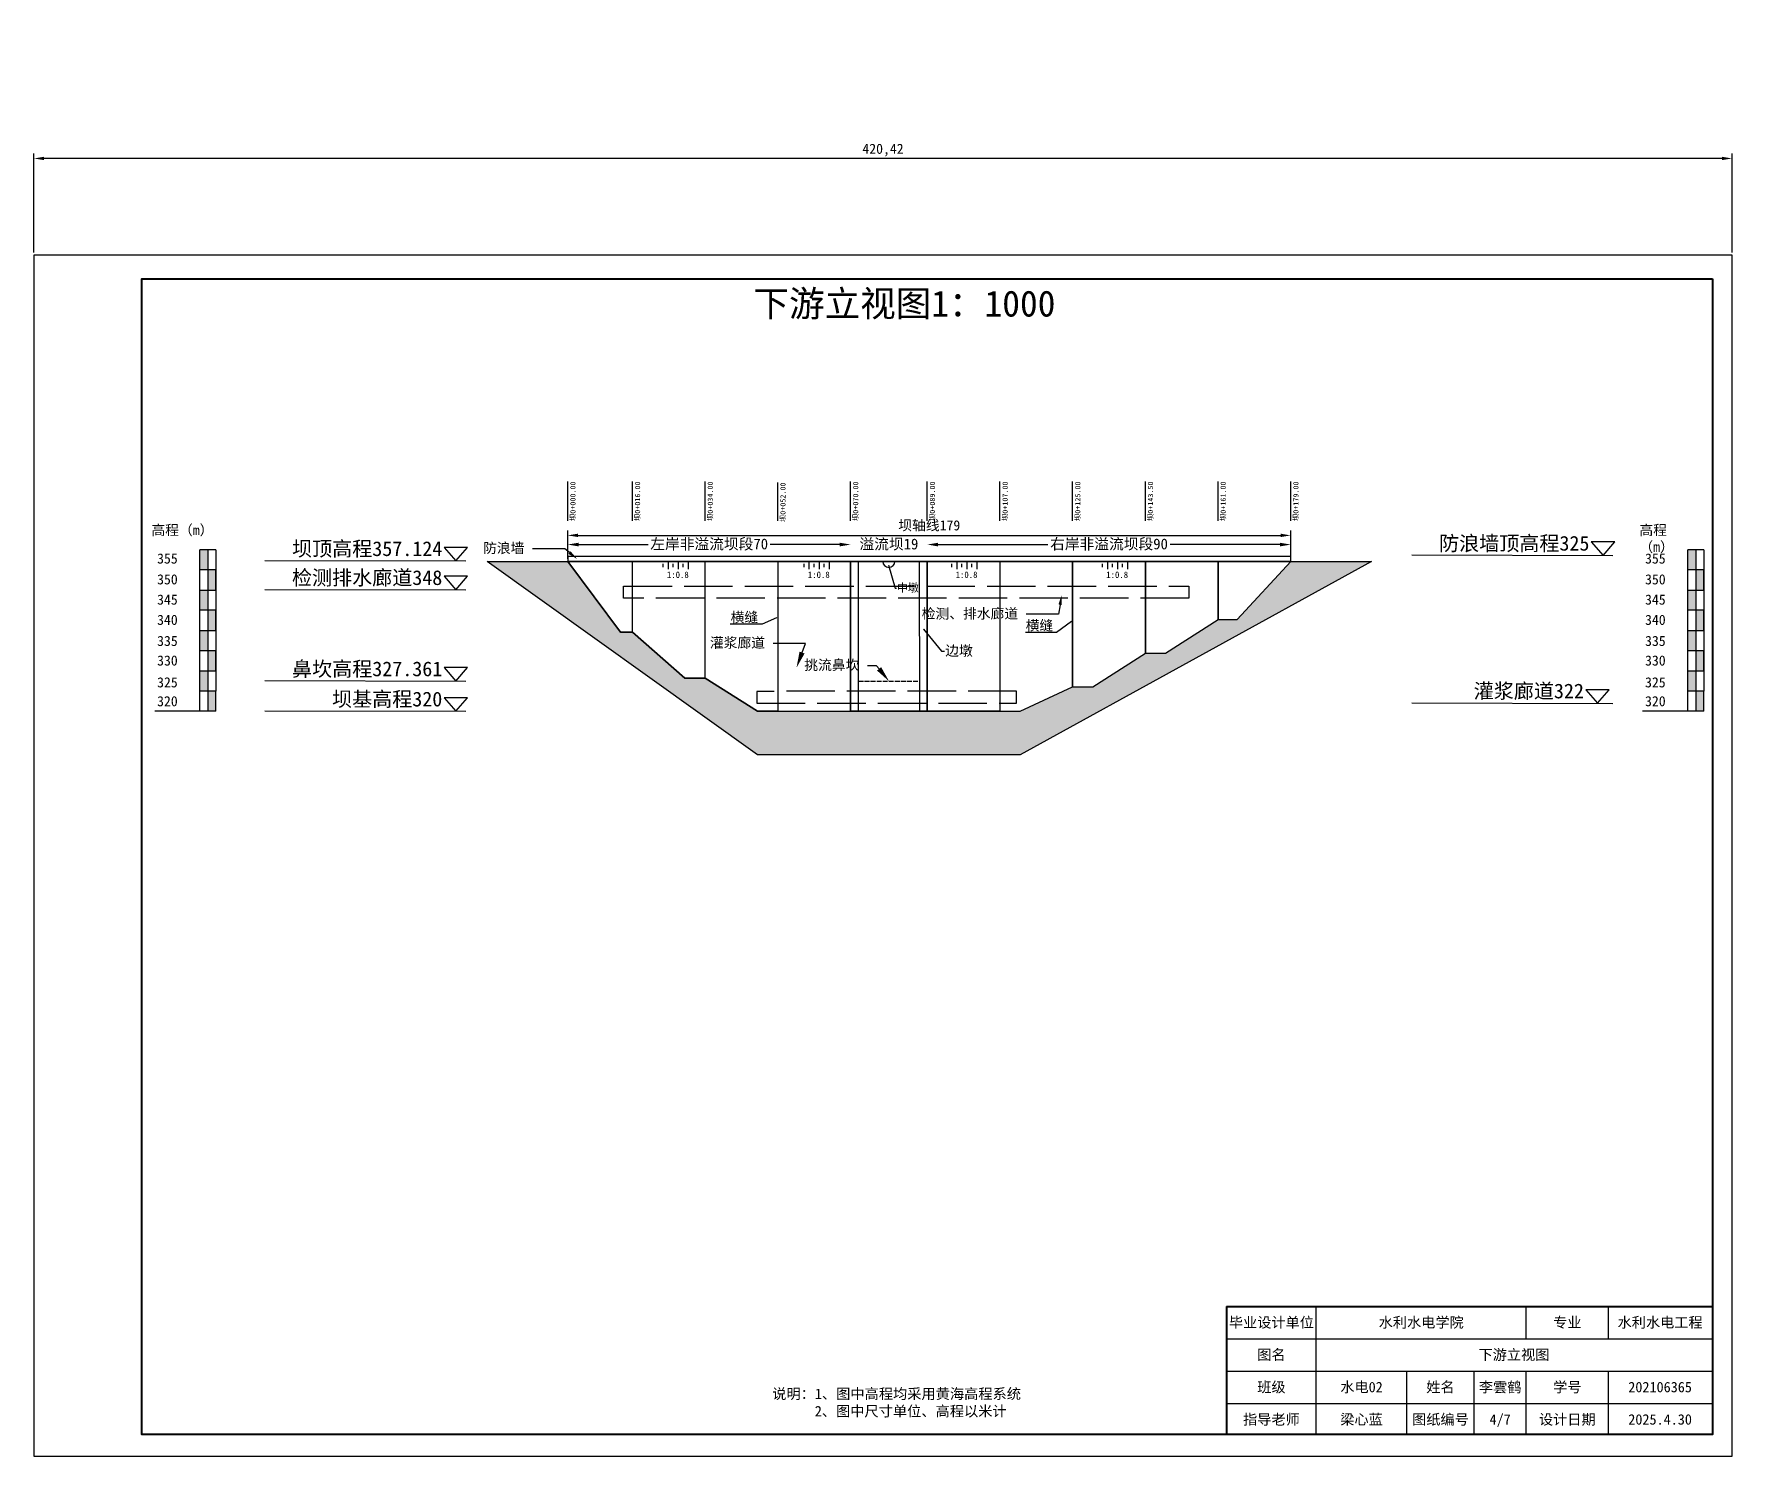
# Model space of a CAD drawing. Header units: millimetres. Extents: x 3513 to 4617, y 1446 to 11297.
# Drawn here: x 3524.7 to 3945.2, y 1446 to 1798.1 of the extents above; entities that cross this region are included whole.
import ezdxf
from ezdxf import colors
from ezdxf.entities.mleader import LeaderData, LeaderLine
from ezdxf.math import Vec2, Vec3

# ---------------------------------------------------------------- set-up
doc = ezdxf.new("R2010")
doc.units = ezdxf.units.MM
doc.linetypes.add('ACAD_ISO02W100', pattern=[15, 12, -3])
doc.styles.get("Standard").update_dxf_attribs({"font": 'simfang.ttf'})
doc.dimstyles.new('ISO-25', dxfattribs={"dimtxt": 2.5, "dimasz": 2.5, "dimexe": 1.25, "dimexo": 0.625, "dimtad": 1, "dimtxsty": 'Standard', "dimcen": 2.5, "dimadec": 0, "dimazin": 0, "dimtfac": 1, "dimtmove": 0, "dimatfit": 3, "dimfxl": 1, "dimarcsym": 0})
doc.dimstyles.get("Standard").update_dxf_attribs({"dimtxt": 0.18, "dimasz": 0.18, "dimexe": 0.18, "dimexo": 0.0625, "dimgap": 0.09, "dimtad": 0, "dimtih": 1, "dimtoh": 1, "dimdec": 4, "dimzin": 0, "dimdsep": 46, "dimtxsty": 'Standard', "dimcen": 0.09, "dimadec": 0, "dimazin": 0, "dimtfac": 1, "dimtdec": 4, "dimtofl": 0, "dimtmove": 0, "dimatfit": 3, "dimfxl": 1, "dimtolj": 1, "dimtzin": 0, "dimarcsym": 0})

# ---------------------------------------------------------------- blocks, each defined once
blk = doc.blocks.new('*D22')
at = {"color": 0, "lineweight": -2, "transparency": 16777216}
for p, q in [((3524.75, 1743.96), (3524.75, 1768.5)), ((3942.67, 1767.25), (3527.25, 1767.25)), ((3945.17, 1743.96), (3945.17, 1768.5))]:
    blk.add_line(p, q, dxfattribs=at)
at = {"color": 0, "transparency": 16777216}
for points in [[(3527.25, 1767.67), (3527.25, 1766.84), (3524.75, 1767.25)], [(3942.67, 1767.67), (3942.67, 1766.84), (3945.17, 1767.25)]]:
    blk.add_solid(points, dxfattribs=at)
at = {"layer": 'Defpoints', "color": 0, "transparency": 16777216}
for p in [(3524.75, 1767.25), (3524.75, 1743.34, 13162895.64), (3945.17, 1743.34, 13162895.64)]:
    blk.add_point(p, dxfattribs=at)
at = {"color": 0, "transparency": 16777216, "insert": (3734.96, 1769.32), "char_height": 2.5, "attachment_point": 5}
blk.add_mtext('420,42', dxfattribs=at)
blk = doc.blocks.new('*D31')
at = {"color": 0, "lineweight": -2, "transparency": 16777216}
for p, q in [((3656.92, 1668.14), (3656.92, 1675.19)), ((3659.42, 1673.94), (3833.42, 1673.94)), ((3835.92, 1668.14), (3835.92, 1675.19))]:
    blk.add_line(p, q, dxfattribs=at)
at = {"color": 0, "transparency": 16777216}
for points in [[(3659.42, 1674.36), (3659.42, 1673.53), (3656.92, 1673.94)], [(3833.42, 1674.36), (3833.42, 1673.53), (3835.92, 1673.94)]]:
    blk.add_solid(points, dxfattribs=at)
at = {"layer": 'Defpoints', "color": 0, "transparency": 16777216}
for p in [(3835.92, 1673.94), (3656.92, 1667.51), (3835.92, 1667.51)]:
    blk.add_point(p, dxfattribs=at)
at = {"color": 0, "transparency": 16777216, "insert": (3746.42, 1676.29), "char_height": 2.5, "attachment_point": 5}
blk.add_mtext('坝轴线179', dxfattribs=at)
blk = doc.blocks.new('*D28')
at = {"color": 0, "lineweight": -2, "transparency": 16777216}
for p, q in [((3656.92, 5007.16), (3656.92, 11297.33)), ((3726.92, 5007.16), (3726.92, 11297.33)), ((3659.59, 1671.67), (3676.78, 1671.67)), ((3724.25, 1671.67), (3707.06, 1671.67))]:
    blk.add_line(p, q, dxfattribs=at)
at = {"color": 0, "transparency": 16777216}
for points in [[(3659.59, 1672.12), (3659.59, 1671.22), (3656.92, 1671.67)], [(3724.25, 1672.12), (3724.25, 1671.22), (3726.92, 1671.67)]]:
    blk.add_solid(points, dxfattribs=at)
at = {"layer": 'Defpoints', "color": 0, "transparency": 16777216}
for p in [(3656.92, 1671.67), (3656.92, 1664.92), (3726.92, 1664.92)]:
    blk.add_point(p, dxfattribs=at)
at = {"color": 0, "transparency": 16777216, "insert": (3691.92, 1671.67), "char_height": 2.6738, "attachment_point": 5}
blk.add_mtext('\\A1;{\\fSimSun|b0|i0|c134|p2;左岸非溢流坝段}70', dxfattribs=at)
blk = doc.blocks.new('*D29')
at = {"color": 0, "lineweight": -2, "transparency": 16777216}
for p, q in [((3745.92, 5007.16), (3745.92, 11297.33)), ((3835.92, 5007.41), (3835.92, 11297.33)), ((3748.59, 1671.67), (3775.78, 1671.67)), ((3833.25, 1671.67), (3806.06, 1671.67))]:
    blk.add_line(p, q, dxfattribs=at)
at = {"color": 0, "transparency": 16777216}
for points in [[(3748.59, 1672.11), (3748.59, 1671.22), (3745.92, 1671.67)], [(3833.25, 1672.11), (3833.25, 1671.22), (3835.92, 1671.67)]]:
    blk.add_solid(points, dxfattribs=at)
at = {"layer": 'Defpoints', "color": 0, "transparency": 16777216}
for p in [(3745.92, 1671.67), (3745.92, 1664.92), (3835.92, 1665.17)]:
    blk.add_point(p, dxfattribs=at)
at = {"color": 0, "transparency": 16777216, "insert": (3790.92, 1671.67), "char_height": 2.6738, "attachment_point": 5}
blk.add_mtext('\\A1;{\\fSimSun|b0|i0|c134|p2;右岸非溢流坝段}90', dxfattribs=at)
blk = doc.blocks.new('*D30')
at = {"color": 0, "lineweight": -2, "transparency": 16777216}
for p, q in [((3726.92, 5007.16), (3726.92, 11297.33)), ((3745.92, 5007.16), (3745.92, 11297.33)), ((3724.25, 1671.67), (3721.57, 1671.67)), ((3748.59, 1671.67), (3751.27, 1671.67))]:
    blk.add_line(p, q, dxfattribs=at)
at = {"color": 0, "transparency": 16777216}
for points in [[(3724.25, 1672.11), (3724.25, 1671.22), (3726.92, 1671.67)], [(3748.59, 1672.11), (3748.59, 1671.22), (3745.92, 1671.67)]]:
    blk.add_solid(points, dxfattribs=at)
at = {"layer": 'Defpoints', "color": 0, "transparency": 16777216}
for p in [(3726.92, 1671.67), (3726.92, 1664.92), (3745.92, 1664.92)]:
    blk.add_point(p, dxfattribs=at)
at = {"color": 0, "transparency": 16777216, "insert": (3736.42, 1671.67), "char_height": 2.6738, "attachment_point": 5}
blk.add_mtext('\\A1;{\\fSimSun|b0|i0|c134|p2;溢流坝}19', dxfattribs=at)

msp = doc.modelspace()

# ---------------------------------------------------------------- hatches: boundary and pattern name
h = msp.add_hatch(color=250)
h.dxf.hatch_style = 1
h.paths.add_polyline_path([(3565.80668, 1665.3898), (3567.80668, 1665.3898), (3567.80668, 1670.3898), (3565.80668, 1670.3898)])
h.paths.add_polyline_path([(3569.80668, 1665.3898), (3567.80668, 1665.3898), (3567.80668, 1660.3898), (3569.80668, 1660.3898)])
h.paths.add_polyline_path([(3567.80668, 1660.3898), (3565.80668, 1660.3898), (3565.80668, 1655.3898), (3567.80668, 1655.3898)])
h.paths.add_polyline_path([(3569.80668, 1655.3898), (3567.80668, 1655.3898), (3567.80668, 1650.3898), (3569.80668, 1650.3898)])
h.paths.add_polyline_path([(3567.80668, 1650.3898), (3565.80668, 1650.3898), (3565.80668, 1645.3898), (3567.80668, 1645.3898)])
h.paths.add_polyline_path([(3569.80668, 1645.3898), (3567.80668, 1645.3898), (3567.80668, 1640.3898), (3569.80668, 1640.3898)])
h.paths.add_polyline_path([(3567.80668, 1640.3898), (3565.80668, 1640.3898), (3565.80668, 1635.3898), (3567.80668, 1635.3898)])
h.paths.add_polyline_path([(3567.80668, 1630.3898), (3569.80668, 1630.3898), (3569.80668, 1635.3898), (3567.80668, 1635.3898)])
h = msp.add_hatch(color=250)
h.dxf.hatch_style = 1
h.paths.add_polyline_path([(3934.20248, 1665.3898), (3936.20248, 1665.3898), (3936.20248, 1670.3898), (3934.20248, 1670.3898)])
h.paths.add_polyline_path([(3938.20248, 1665.3898), (3936.20248, 1665.3898), (3936.20248, 1660.3898), (3938.20248, 1660.3898)])
h.paths.add_polyline_path([(3936.20248, 1660.3898), (3934.20248, 1660.3898), (3934.20248, 1655.3898), (3936.20248, 1655.3898)])
h.paths.add_polyline_path([(3938.20248, 1655.3898), (3936.20248, 1655.3898), (3936.20248, 1650.3898), (3938.20248, 1650.3898)])
h.paths.add_polyline_path([(3936.20248, 1650.3898), (3934.20248, 1650.3898), (3934.20248, 1645.3898), (3936.20248, 1645.3898)])
h.paths.add_polyline_path([(3938.20248, 1645.3898), (3936.20248, 1645.3898), (3936.20248, 1640.3898), (3938.20248, 1640.3898)])
h.paths.add_polyline_path([(3936.20248, 1640.3898), (3934.20248, 1640.3898), (3934.20248, 1635.3898), (3936.20248, 1635.3898)])
h.paths.add_polyline_path([(3936.20248, 1630.3898), (3938.20248, 1630.3898), (3938.20248, 1635.3898), (3936.20248, 1635.3898)])
h = msp.add_hatch()
h.set_pattern_fill('AR-CONC', color=256, scale=0.05)
h.set_pattern_definition([(50, (-694.784, -207.795), (9.109233, -0.796954), [0.9525, -10.4775]), (355, (-694.784, -207.795), (-1.762171, 9.552842), [0.762, -8.38203]), (100.45144, (-694.025, -207.862), (7.347062, 8.755888), [0.8095, -8.904512]), (46.1842, (-694.784, -205.255), (13.553952, -2.102116), [1.42875, -15.71625]), (96.63556, (-693.655, -205.43), (11.870207, 12.371306), [1.21425, -13.35678]), (351.18415, (-694.784, -205.255), (11.870207, 12.371306), [1.143, -12.572987]), (21, (-693.514, -205.89), (7.58072, -5.11326), [0.9525, -10.4775]), (326, (-693.514, -205.89), (3.090101, 9.209398), [0.762, -8.382]), (71.45144, (-692.882, -206.316), (10.670821, 4.096138), [0.8095, -8.904497]), (37.5, (-694.784, -207.7953), (0.1544302, 4.227752), [0, -8.2804, 0, -8.509, 0, -8.41375]), (7.5, (-694.784, -207.7953), (3.340983, 5.0090287), [0, -4.8514, 0, -8.0899, 0, -3.20675]), (327.5, (-697.6162, -207.7953), (6.7795298, -0.2864372), [0, -3.175, 0, -9.906, 0, -13.1445]), (317.5, (-698.886, -207.7953), (7.406459, 1.2713246), [0, -4.1275, 0, -6.5786, 0, -9.3345])])
edge = h.paths.add_edge_path()
edge.add_line((3835.92062, 1667.5138), (3855.92062, 1667.5138))
edge.add_line((3855.92062, 1667.5138), (3768.92062, 1619.5858))
edge.add_line((3768.92062, 1619.5858), (3703.92062, 1619.5858))
edge.add_line((3703.92062, 1619.5858), (3636.92062, 1667.5138))
edge.add_line((3636.92062, 1667.5138), (3656.92062, 1667.5138))
edge.add_line((3656.92062, 1667.5138), (3669.92718, 1649.97644))
edge.add_line((3669.92718, 1649.97644), (3672.92718, 1649.97644))
edge.add_line((3672.92718, 1649.97644), (3685.92718, 1638.60355))
edge.add_line((3685.92718, 1638.60355), (3690.92718, 1638.60355))
edge.add_line((3690.92718, 1638.60355), (3703.92718, 1630.3898))
edge.add_line((3703.92718, 1630.3898), (3708.92062, 1630.3898))
edge.add_line((3708.92062, 1630.3898), (3768.91407, 1630.3898))
edge.add_line((3768.91407, 1630.3898), (3781.91407, 1636.41236))
edge.add_line((3781.91407, 1636.41236), (3786.91407, 1636.41236))
edge.add_line((3786.91407, 1636.41236), (3799.91407, 1644.75129))
edge.add_line((3799.91407, 1644.75129), (3804.91407, 1644.75129))
edge.add_line((3804.91407, 1644.75129), (3817.91407, 1653.09021))
edge.add_line((3817.91407, 1653.09021), (3822.63545, 1653.09021))
edge.add_line((3822.63545, 1653.09021), (3835.92062, 1667.5138))
edge.add_line((3835.92062, 1667.5138), (3855.92062, 1667.5138))

# ---------------------------------------------------------------- linework, layer by layer
for p, q in [((3945.16856, 1743.33771, 12241474.1592), (3524.74792, 1743.33771, 12241474.1592)), ((3524.74792, 1743.33771, 12241474.1592), (3524.74792, 1446.04025, 12241474.1592)), ((3945.16856, 1446.04025, 12241474.1592), (3945.16856, 1743.33771, 12241474.1592)), ((3656.92062, 1677.5138), (3656.92062, 1687.29826)), ((3672.92717, 1677.5138), (3672.92717, 1687.29826)), ((3690.92717, 1677.5138), (3690.92717, 1687.29826)), ((3708.92062, 1677.5138), (3708.92062, 1687.04161)), ((3726.92062, 1677.5138), (3726.92062, 1687.29826)), ((3745.92062, 1677.5138), (3745.92062, 1687.29826)), ((3763.92063, 1677.5138), (3763.92063, 1687.29826)), ((3781.91408, 1677.5138), (3781.91408, 1687.29826)), ((3799.91408, 1677.5138), (3799.91408, 1687.29826)), ((3817.91408, 1677.5138), (3817.91408, 1687.29826)), ((3835.92063, 1677.5138), (3835.92063, 1687.29826)), ((3565.80668, 1665.3898), (3565.80668, 1670.3898)), ((3569.80668, 1670.3898), (3565.80668, 1670.3898)), ((3567.80668, 1670.3898), (3567.80668, 1630.3898)), ((3569.80668, 1670.3898), (3569.80668, 1635.3898)), ((3632.12415, 1670.97492), (3626.29915, 1670.97492)), ((3626.29915, 1670.97492), (3629.21165, 1667.64464)), ((3629.21165, 1667.64464), (3632.12415, 1670.97492)), ((3865.92062, 1669.09283), (3915.66242, 1668.95464)), ((3916.13859, 1672.3131), (3910.31359, 1672.3131)), ((3910.31359, 1672.3131), (3913.22609, 1668.98283)), ((3913.22609, 1668.98283), (3916.13859, 1672.3131)), ((3934.20248, 1665.3898), (3934.20248, 1670.3898)), ((3938.20248, 1670.3898), (3934.20248, 1670.3898)), ((3936.20248, 1670.3898), (3936.20248, 1630.3898)), ((3938.20248, 1670.3898), (3938.20248, 1635.3898)), ((3569.80668, 1665.3898), (3565.80668, 1665.3898)), ((3565.80668, 1630.3898), (3565.80668, 1665.3898)), ((3569.80668, 1660.3898), (3569.80668, 1665.3898)), ((3581.90618, 1667.75464), (3631.64797, 1667.61646)), ((3703.91611, 1667.5138), (3656.92062, 1667.5138)), ((3835.92062, 1667.5138), (3656.92062, 1667.5138)), ((3680.51968, 1666.11135), (3680.51968, 1666.90421)), ((3681.73092, 1667.5138), (3681.73092, 1665.60682)), ((3683.01521, 1666.11135), (3683.01521, 1666.90421)), ((3684.22645, 1667.5138), (3684.22645, 1665.60682)), ((3685.51091, 1666.11135), (3685.51091, 1666.90421)), ((3686.72215, 1667.5138), (3686.72215, 1665.60682)), ((3715.41343, 1666.11135), (3715.41343, 1666.90421)), ((3716.62467, 1667.5138), (3716.62467, 1665.60682)), ((3717.90896, 1666.11135), (3717.90896, 1666.90421)), ((3719.12019, 1667.5138), (3719.12019, 1665.60682)), ((3720.40466, 1666.11135), (3720.40466, 1666.90421)), ((3721.61589, 1667.5138), (3721.61589, 1665.60682)), ((3751.99625, 1666.11135), (3751.99625, 1666.90421)), ((3753.20749, 1667.5138), (3753.20749, 1665.60682)), ((3754.49178, 1666.11135), (3754.49178, 1666.90421)), ((3755.70301, 1667.5138), (3755.70301, 1665.60682)), ((3756.98747, 1666.11135), (3756.98747, 1666.90421)), ((3758.19871, 1667.5138), (3758.19871, 1665.60682)), ((3835.92062, 1667.5138), (3765.92062, 1667.5138)), ((3789.28898, 1666.11135), (3789.28898, 1666.90421)), ((3790.52146, 1667.5138), (3790.52146, 1665.60682)), ((3791.78451, 1666.11135), (3791.78451, 1666.90421)), ((3793.01699, 1667.5138), (3793.01699, 1665.60682)), ((3794.28021, 1666.11135), (3794.28021, 1666.90421)), ((3795.51269, 1667.5138), (3795.51269, 1665.60682)), ((3938.20248, 1665.3898), (3934.20248, 1665.3898)), ((3934.20248, 1630.3898), (3934.20248, 1665.3898)), ((3938.20248, 1660.3898), (3938.20248, 1665.3898)), ((3632.12415, 1663.80566), (3626.29915, 1663.80566)), ((3626.29915, 1663.80566), (3629.21165, 1660.47539)), ((3629.21165, 1660.47539), (3632.12415, 1663.80566)), ((3565.80668, 1655.3898), (3565.80668, 1660.3898)), ((3565.80668, 1660.3898), (3569.80668, 1660.3898)), ((3581.90618, 1660.58539), (3631.64797, 1660.44721)), ((3934.20248, 1655.3898), (3934.20248, 1660.3898)), ((3934.20248, 1660.3898), (3938.20248, 1660.3898)), ((3569.80668, 1655.3898), (3565.80668, 1655.3898)), ((3569.80668, 1650.3898), (3569.80668, 1655.3898)), ((3938.20248, 1655.3898), (3934.20248, 1655.3898)), ((3938.20248, 1650.3898), (3938.20248, 1655.3898)), ((3565.80668, 1645.3898), (3565.80668, 1650.3898)), ((3565.80668, 1650.3898), (3569.80668, 1650.3898)), ((3934.20248, 1645.3898), (3934.20248, 1650.3898)), ((3934.20248, 1650.3898), (3938.20248, 1650.3898)), ((3569.80668, 1645.3898), (3565.80668, 1645.3898)), ((3569.80668, 1640.3898), (3569.80668, 1645.3898)), ((3938.20248, 1645.3898), (3934.20248, 1645.3898)), ((3938.20248, 1640.3898), (3938.20248, 1645.3898)), ((3565.80668, 1635.3898), (3565.80668, 1640.3898)), ((3565.80668, 1640.3898), (3569.80668, 1640.3898)), ((3632.12415, 1641.22296), (3626.29915, 1641.22296)), ((3626.29915, 1641.22296), (3629.21165, 1637.89269)), ((3629.21165, 1637.89269), (3632.12415, 1641.22296)), ((3934.20248, 1635.3898), (3934.20248, 1640.3898)), ((3934.20248, 1640.3898), (3938.20248, 1640.3898)), ((3581.90618, 1638.00269), (3631.64797, 1637.8645)), ((3914.77886, 1635.74826), (3908.95386, 1635.74826)), ((3908.95386, 1635.74826), (3911.86636, 1632.41799)), ((3911.86636, 1632.41799), (3914.77886, 1635.74826)), ((3569.80668, 1635.3898), (3565.80668, 1635.3898)), ((3569.80668, 1630.3898), (3569.80668, 1635.3898)), ((3632.12415, 1633.74802), (3626.29915, 1633.74802)), ((3626.29915, 1633.74802), (3629.21165, 1630.41775)), ((3629.21165, 1630.41775), (3632.12415, 1633.74802)), ((3865.92062, 1632.45954), (3915.66242, 1632.32135)), ((3938.20248, 1635.3898), (3934.20248, 1635.3898)), ((3938.20248, 1630.3898), (3938.20248, 1635.3898)), ((3569.80668, 1630.3898), (3554.63479, 1630.3898)), ((3581.90618, 1630.52775), (3631.64797, 1630.38957)), ((3938.20248, 1630.3898), (3923.03058, 1630.3898)), ((3842.20841, 1451.35092, 12241474.1592), (3842.20841, 1483.07731, 12241474.1592)), ((3894.22617, 1475.0693, 12241474.1592), (3894.22617, 1483.07731, 12241474.1592)), ((3914.55365, 1475.0693, 12241474.1592), (3914.55365, 1483.07731, 12241474.1592)), ((3820.04337, 1475.0693, 12241474.1592), (3940.16356, 1475.0693, 12241474.1592)), ((3820.04337, 1467.06128, 12241474.1592), (3940.16356, 1467.06128, 12241474.1592)), ((3864.65944, 1451.35092, 12241474.1592), (3864.65944, 1467.06128, 12241474.1592)), ((3881.29037, 1451.35092, 12241474.1592), (3881.29037, 1467.06128, 12241474.1592)), ((3894.22617, 1451.35092, 12241474.1592), (3894.22617, 1467.06128, 12241474.1592)), ((3914.55365, 1451.35092, 12191138.0993), (3914.55365, 1467.06128, 12241474.1592)), ((3820.04337, 1459.05327, 12241474.1592), (3940.16356, 1459.05327, 12241474.1592)), ((3524.74792, 1446.04025, 12241474.1592), (3929.3497, 1446.04025, 12241474.1592)), ((3929.3497, 1446.04025, 12241474.1592), (3945.16856, 1446.04025, 12241474.1592))]:
    msp.add_line(p, q)
at = {"linetype": 'ACAD_ISO02W100', "ltscale": 0.1}
msp.add_line((3728.89819, 1637.8645), (3743.98359, 1637.8645), dxfattribs=at)
at = {"lineweight": 40}
for q in [(3940.16356, 1483.07731, 12241474.1592), (3820.04337, 1451.35092, 12191138.0993)]:
    msp.add_line((3820.04337, 1483.07731, 12241474.1592), q, dxfattribs=at)
at = {"lineweight": 40, "elevation": 12191138.0993}
msp.add_lwpolyline([(3940.32472, 1737.48921), (3940.32472, 1451.35092), (3551.49568, 1451.35092), (3551.49568, 1737.48921)], close=True, dxfattribs=at)
for points in [[(3835.92062, 1667.5138), (3855.92062, 1667.5138), (3768.92062, 1619.5858), (3703.92062, 1619.5858), (3636.92062, 1667.5138), (3656.92062, 1667.5138), (3669.92718, 1649.97644), (3672.92718, 1649.97644), (3685.92718, 1638.60355), (3690.92718, 1638.60355), (3703.92718, 1630.3898), (3708.92062, 1630.3898), (3768.91407, 1630.3898), (3781.91407, 1636.41236), (3786.91407, 1636.41236), (3799.91407, 1644.75129), (3804.91407, 1644.75129), (3817.91407, 1653.09021), (3822.63545, 1653.09021), (3835.92062, 1667.5138), (3855.92062, 1667.5138)], [(3835.92062, 1667.5138), (3835.92062, 1668.7138), (3656.92062, 1668.7138), (3656.92062, 1667.5138), (3835.92062, 1667.5138)], [(3672.92718, 1649.97644), (3669.92718, 1649.97644), (3656.92062, 1667.5138)], [(3690.92718, 1638.60355), (3685.92718, 1638.60355), (3672.92718, 1649.97644), (3672.92718, 1667.5138), (3690.92718, 1667.5138)], [(3708.92062, 1667.5138), (3708.92062, 1630.3898), (3703.92718, 1630.3898), (3690.92718, 1638.60355), (3690.92718, 1667.5138), (3708.92062, 1667.5138)], [(3745.92062, 1667.5138), (3745.92062, 1630.3898), (3726.92062, 1630.3898), (3726.92062, 1667.5138)], [(3728.92062, 1667.5138), (3726.92062, 1667.5138), (3726.92062, 1630.3898), (3728.89254, 1630.3898), (3728.92062, 1667.5138)], [(3745.92062, 1667.5138), (3743.92062, 1667.5138), (3743.99946, 1630.3898), (3745.92062, 1630.3898), (3745.92062, 1667.5138)], [(3745.92062, 1667.5138), (3745.92062, 1637.8138)], [(3763.92062, 1667.5138), (3763.92105, 1630.3898), (3768.91407, 1630.3898), (3781.91407, 1636.41236), (3781.91407, 1667.5138), (3763.92062, 1667.5138)], [(3781.91407, 1667.5138), (3781.91407, 1636.41236), (3786.91407, 1636.41236), (3799.91407, 1644.75129), (3799.91407, 1667.5138), (3781.91407, 1667.5138)], [(3799.91407, 1667.5138), (3799.91407, 1644.75129), (3804.91407, 1644.75129), (3817.91407, 1653.09021), (3817.91407, 1667.5138), (3799.91407, 1667.5138)], [(3817.91407, 1667.5138), (3817.91407, 1653.09021), (3822.63545, 1653.09021), (3835.92062, 1667.5138), (3817.91407, 1667.5138)]]:
    msp.add_lwpolyline(points)
for points in [[(3726.92062, 1667.5138), (3708.92062, 1667.5138), (3708.92062, 1630.3898), (3726.92062, 1630.3898)], [(3745.92062, 1667.5138), (3763.92062, 1667.5138), (3763.92105, 1630.3898), (3745.92062, 1630.3898)]]:
    msp.add_lwpolyline(points, close=True)
at = {"linetype": 'ACAD_ISO02W100'}
msp.add_lwpolyline([(3810.71851, 1661.3898), (3810.71851, 1658.3898), (3670.71851, 1658.3898), (3670.71851, 1661.3898), (3810.71851, 1661.3898)], dxfattribs=at)
msp.add_lwpolyline([(3768.03743, 1635.38983), (3703.69921, 1635.33121), (3703.69921, 1632.38972), (3768.03743, 1632.38983)], close=True, dxfattribs=at)
msp.add_arc((3736.42062, 1667.5138), 1.5, 180, 0)

# ---------------------------------------------------------------- texts
for s, width, gutter_width, heights, insert, char_height, attachment_point in [('{\\fSimSun|b0|i0|c134|p2;下游立视图}1{\\fSimSun|b0|i0|c134|p2;：1000}', 138.7961962, 13.44088, [0], (3702.90563, 1734.56039, -921421.4801), 6.4516228, 1), ('{\\fSimSun|b0|i0|c134|p2;高程（m）}', 19.8675414, 12.5, [0], (3553.83533, 1676.51592), 2.5, 1), ('{\\fSimSun|b0|i0|c134|p2;防浪墙顶高程325}', 42.5425001, 15.625, [0], (3909.86016, 1673.81066), 3.640625, 3), ('{\\fSimSun|b0|i0|c134|p2;高程（m）}', 13.1477747, 12.5, [0], (3922.23113, 1676.51592), 2.5, 1), ('355', 4.1681494, 12.5, [0], (3555.23666, 1669.46872), 2.5, 1), ('{\\fSimSun|b0|i0|c134|p2;坝顶高程357.124}', 42.5425001, 15.625, [0], (3625.84571, 1672.47248), 3.640625, 3), ('355', 4.1681494, 12.5, [0], (3923.63246, 1669.46872), 2.5, 1), ('{\\fSimSun|b0|i0|c134|p2;检测排水廊道348}', 42.5425001, 15.625, [0], (3625.84571, 1665.30322), 3.640625, 3), ('1:0.8', 4.9398743, 0.8, [0], (3686.87784, 1664.99109), 1.59376, 3), ('1:0.8', 4.9398743, 0.8, [0], (3721.77159, 1664.99109), 1.59376, 3), ('1:0.8', 4.9398743, 0.8, [0], (3758.35441, 1664.99109), 1.59376, 3), ('1:0.8', 4.9398743, 0.8, [0], (3795.64714, 1664.99109), 1.59376, 3), ('350', 4.1681494, 12.5, [0], (3555.23666, 1664.31019), 2.5, 1), ('350', 4.1681494, 12.5, [0], (3923.63246, 1664.31019), 2.5, 1), ('345', 4.1681494, 12.5, [0], (3555.23666, 1659.2983), 2.5, 1), ('345', 4.1681494, 12.5, [0], (3923.63246, 1659.2983), 2.5, 1), ('340', 4.1681494, 12.5, [0], (3555.23666, 1654.28641), 2.5, 1), ('340', 4.1681494, 12.5, [0], (3923.63246, 1654.28641), 2.5, 1), ('335', 4.1681494, 12.5, [0], (3555.23666, 1649.06936), 2.5, 1), ('335', 4.1681494, 12.5, [0], (3923.63246, 1649.06936), 2.5, 1), ('330', 4.1681494, 12.5, [0], (3555.23666, 1644.21796), 2.5, 1), ('330', 4.1681494, 12.5, [0], (3923.63246, 1644.21796), 2.5, 1), ('{\\fSimSun|b0|i0|c134|p2;鼻坎高程327.361}', 42.5425001, 15.625, [0], (3625.84571, 1642.72052), 3.640625, 3), ('325', 4.1681494, 12.5, [1.42935], (3555.23666, 1638.81526), 2.5, 1), ('{\\fSimSun|b0|i0|c134|p2;坝基高程320}', 42.5425001, 15.625, [0], (3625.84571, 1635.24558), 3.640625, 3), ('{\\fSimSun|b0|i0|c134|p2;灌浆廊道322}', 42.5425001, 15.625, [0], (3908.50043, 1637.24582), 3.640625, 3), ('325', 4.1681494, 12.5, [1.42935], (3923.63246, 1638.81526), 2.5, 1), ('320', 4.1681494, 12.5, [0], (3555.23666, 1634.14762), 2.5, 1), ('320', 4.1681494, 12.5, [0], (3923.63246, 1634.14762), 2.5, 1), ('{\\fSimSun|b0|i0|c134|p2;毕业设计单位}', 27.4249438, 13.44088, [0], (3831.12589, 1480.40807, 12241474.1592), 2.5740039, 2), ('{\\fSimSun|b0|i0|c134|p2;水利水电学院}', 39.1140385, 13.44088, [0], (3868.21729, 1480.4175, 12241474.1592), 2.5740039, 2), ('{\\fSimSun|b0|i0|c134|p2;专业}', 15.2849697, 13.44088, [0], (3904.38991, 1480.4175, 12241474.1592), 2.5740039, 2), ('{\\fSimSun|b0|i0|c134|p2;水利水电工程}', 28.7790065, 13.44088, [0], (3927.3586, 1480.4175, 12241474.1592), 2.5740039, 2), ('{\\fSimSun|b0|i0|c134|p2;图名}', 16.6666922, 13.44088, [0], (3831.12589, 1472.40949, 12241474.1592), 2.5740039, 2), ('{\\fSimSun|b0|i0|c134|p2;下游立视图}', 73.656027, 13.44088, [0], (3891.18598, 1472.40949, 12241474.1592), 2.5740039, 2), ('{\\fSimSun|b0|i0|c134|p2;说明：1、图中高程均采用黄海高程系统\\P      2、图中尺寸单位、高程以米计}', 72.2988011, 1.07527, [0], (3707.52967, 1462.74432, -921421.4801), 2.5806491, 1), ('{\\fSimSun|b0|i0|c134|p2;班级}', 16.6666922, 13.44088, [0], (3831.12589, 1464.40148, 12241474.1592), 2.5740039, 2), ('{\\fSimSun|b0|i0|c134|p2;水电}02', 16.8817463, 13.44088, [0], (3853.43392, 1464.40148, 12241474.1592), 2.5740039, 2), ('{\\fSimSun|b0|i0|c134|p2;姓名}', 12.5053955, 13.44088, [0], (3872.9749, 1464.40148, 12241474.1592), 2.5740039, 2), ('{\\fSimSun|b0|i0|c134|p2;李雲鹤}', 15.259356, 13.44088, [0], (3887.75827, 1464.40148, 12241474.1592), 2.5740039, 2), ('{\\fSimSun|b0|i0|c134|p2;学号}', 15.2849697, 13.44088, [0], (3904.38991, 1464.40148, 12241474.1592), 2.5740039, 2), ('202106365', 19.2570188, 13.44088, [0], (3927.3586, 1464.40148, 12241474.1592), 2.574004, 2), ('{\\fSimSun|b0|i0|c134|p2;指导老师}', 16.6666922, 13.44088, [0], (3831.12589, 1456.39347, 12241474.1592), 2.5740039, 2), ('{\\fSimSun|b0|i0|c134|p2;梁心蓝}', 16.8817463, 13.44088, [0], (3853.43392, 1456.39347, 12241474.1592), 2.5740039, 2), ('{\\fSimSun|b0|i0|c134|p2;图纸编号}', 22.1487867, 13.44088, [0], (3872.9749, 1456.39347, 12241474.1592), 2.5740039, 2), ('4/7', 9.7268966, 13.44088, [0], (3887.75827, 1456.39347, 12241474.1592), 2.574004, 2), ('{\\fSimSun|b0|i0|c134|p2;设计日期}', 22.7114972, 13.44088, [0], (3904.38991, 1456.39347, 12241474.1592), 2.5740039, 2), ('2025.4.30', 19.2570188, 13.44088, [0], (3927.3586, 1456.39347, 12241474.1592), 2.574004, 2)]:
    msp.add_mtext_dynamic_manual_height_columns(s, width=width, gutter_width=gutter_width, heights=heights, dxfattribs=dict(insert=insert, char_height=char_height, attachment_point=attachment_point))
at = {"char_height": 1.2770512, "attachment_point": 4, "rotation": 90}
for s, insert in [('{\\fSimSun|b0|i0|c134|p2;坝}0+000.00', (3658.25052, 1677.5138, -258483.46378)), ('{\\fSimSun|b0|i0|c134|p2;坝}0+016.00', (3674.25707, 1677.5138, -258483.46378)), ('{\\fSimSun|b0|i0|c134|p2;坝}0+034.00', (3692.25707, 1677.5138, -258483.46378)), ('{\\fSimSun|b0|i0|c134|p2;坝}0+070.00', (3728.25051, 1677.5138, -258483.46378)), ('{\\fSimSun|b0|i0|c134|p2;坝}0+089.00', (3747.25051, 1677.5138, -258483.46378)), ('{\\fSimSun|b0|i0|c134|p2;坝}0+107.00', (3765.25053, 1677.5138, -258483.46378)), ('{\\fSimSun|b0|i0|c134|p2;坝}0+125.00', (3783.24397, 1677.5138, -258483.46378)), ('{\\fSimSun|b0|i0|c134|p2;坝}0+143.50', (3801.24397, 1677.5138, -258483.46378)), ('{\\fSimSun|b0|i0|c134|p2;坝}0+161.00', (3819.24397, 1677.5138, -258483.46378)), ('{\\fSimSun|b0|i0|c134|p2;坝}0+179.00', (3837.25052, 1677.5138, -258483.46378)), ('{\\fSimSun|b0|i0|c134|p2;坝}0+052.00', (3710.25051, 1677.25716, -258483.46378))]:
    msp.add_mtext_dynamic_manual_height_columns(s, width=20.0276821, gutter_width=0.64103, heights=[9.45651], dxfattribs=dict(at, insert=insert))

# ---------------------------------------------------------------- dimensions: what is measured, and where the dimension line sits
for base, p1, p2, text, picture, middle in [((3656.92054, 1671.66958), (3726.92053, 1664.91933), (3656.92054, 1664.91933), '{\\fSimSun|b0|i0|c134|p2;左岸非溢流坝段}70', '*D28', (3691.92054, 1671.66958)), ((3726.92053, 1671.66584), (3745.92053, 1664.91933), (3726.92053, 1664.91933), '{\\fSimSun|b0|i0|c134|p2;溢流坝}19', '*D30', (3736.42053, 1671.66584)), ((3745.92053, 1671.66584), (3835.92062, 1665.16763), (3745.92053, 1664.91933), '{\\fSimSun|b0|i0|c134|p2;右岸非溢流坝段}90', '*D29', (3790.92058, 1671.66584))]:
    dim = msp.add_linear_dim(base=base, p1=p1, p2=p2, angle=180, text=text, dimstyle='Standard', override={"dimscale": 53475.905951, "dimtxt": 5e-05, "dimasz": 5e-05, "dimgap": 0})
    dim.commit()
    dim.dimension.update_dxf_attribs({"geometry": picture, "text_midpoint": middle})
dim = msp.add_linear_dim(base=(3524.74792, 1767.25354, -921421.4801), p1=(3945.16856, 1743.33771, 12241474.1592), p2=(3524.74792, 1743.33771, 12241474.1592), dimstyle='ISO-25')
dim.commit()
dim.dimension.update_dxf_attribs({"geometry": '*D22', "text_midpoint": (3734.95824, 1769.3214, -921421.4801)})
dim = msp.add_linear_dim(base=(3835.92062, 1673.94288), p1=(3656.92062, 1667.5138), p2=(3835.92062, 1667.5138), angle=180, text='坝轴线<>', dimstyle='ISO-25')
dim.commit()
dim.dimension.update_dxf_attribs({"geometry": '*D31', "text_midpoint": (3746.42062, 1676.2893)})

# ---------------------------------------------------------------- leaders
ml = msp.add_multileader_mtext('Standard')
ml.set_content('{\\fSimSun|b0|i0|c134|p2;防浪墙}', color=256)
ml.set_leader_properties()
ml.build(insert=Vec2(0, 0))
ml.multileader.update_dxf_attribs({"arrow_head_size": 2.5})
ctx = ml.context
ctx.base_point, ctx.char_height, ctx.arrow_head_size, ctx.plane_origin = Vec3(3633.97209, 1670.64941), 2.5, 2.5, Vec3(3659.25066, 1668.07462)
ctx.text_align_type = 2
notes = []
notes.append((ctx, [(0, (1, 1, 0), (3656.18159, 1670.64941), (-1, 0), 8, [(0, [(3659.25066, 1668.07462)], 0, [])])]))
ctx.mtext.insert, ctx.mtext.alignment, ctx.mtext.flow_direction = Vec3(3646.18159, 1672.07399), 3, 5
ml = msp.add_multileader_mtext('Standard')
ml.set_content('{\\fSimSun|b0|i0|c134|p2;中墩}', color=256)
ml.set_leader_properties()
ml.build(insert=Vec2(0, 0))
ml.multileader.update_dxf_attribs({"text_right_attachment_type": 6, "dogleg_length": 0.36, "arrow_head_size": 0.17821})
ctx = ml.context
ctx.base_point, ctx.char_height, ctx.arrow_head_size, ctx.landing_gap_size, ctx.plane_origin = Vec3(3738.33683, 1660.83669, -513467.61017), 1.9801205, 0.17821, 0.08911, Vec3(3731.05248, 1675.76068, -513467.61017)
ctx.right_attachment = 6
notes.append((ctx, [(0, (1, 1, 0), (3737.98041, 1660.83669, -513467.61017), (1, 0), 0.35642, [(0, [(3736.27515, 1666.73791, -513467.61017)], 0, [])])]))
ctx.mtext.insert, ctx.mtext.flow_direction = Vec3(3738.42594, 1661.96502, -513467.61017), 5
ml = msp.add_multileader_mtext('Standard')
ml.set_content('{\\fSimSun|b0|i0|c134|p2;检测、排水廊道}', color=256)
ml.set_leader_properties()
ml.build(insert=Vec2(0, 0))
ml.multileader.update_dxf_attribs({"arrow_head_size": 2.5})
ctx = ml.context
ctx.base_point, ctx.char_height, ctx.arrow_head_size, ctx.plane_origin = Vec3(3741.69118, 1654.40395), 2.5, 2.5, Vec3(3779.22197, 1659.24896)
ctx.text_align_type = 2
notes.append((ctx, [(0, (1, 1, 0), (3778.41185, 1654.40395), (-1, 0), 8, [(0, [(3779.22197, 1659.24896)], 0, [])])]))
ctx.mtext.insert, ctx.mtext.alignment, ctx.mtext.flow_direction = Vec3(3768.41185, 1655.83552), 3, 5
ml = msp.add_multileader_mtext('Standard')
ml.set_content('{\\fSimSun|b0|i0|c134|p2;横缝}', color=256)
ml.set_leader_properties()
ml.build(insert=Vec2(0, 0))
ml.multileader.update_dxf_attribs({"text_right_attachment_type": 6, "dogleg_length": 0.36, "arrow_head_size": 0.39114})
ctx = ml.context
ctx.base_point, ctx.char_height, ctx.arrow_head_size, ctx.landing_gap_size, ctx.plane_origin = Vec3(3696.96226, 1653.50046), 2.5, 0.39114, 0.19557, Vec3(3712.52516, 1671.59467)
ctx.right_attachment, ctx.text_align_type = 6, 2
notes.append((ctx, [(0, (1, 1, 0), (3705.02115, 1651.93203), (-1, 0), 0.78228, [(0, [(3708.92062, 1653.69107)], 0, [])])]))
ctx.mtext.insert, ctx.mtext.alignment, ctx.mtext.flow_direction = Vec3(3704.04331, 1654.93203), 3, 5
ml = msp.add_multileader_mtext('Standard')
ml.set_content('{\\fSimSun|b0|i0|c134|p2;横缝}', color=256)
ml.set_leader_properties()
ml.build(insert=Vec2(0, 0))
ml.multileader.update_dxf_attribs({"text_right_attachment_type": 6, "dogleg_length": 0.36, "arrow_head_size": 0.33874})
ctx = ml.context
ctx.base_point, ctx.char_height, ctx.arrow_head_size, ctx.landing_gap_size, ctx.plane_origin = Vec3(3770.042, 1651.48382), 2.5, 0.33874, 0.16937, Vec3(3784.44244, 1666.94394)
ctx.right_attachment, ctx.text_align_type = 6, 2
notes.append((ctx, [(0, (1, 1, 0), (3777.94369, 1649.91539), (-1, 0), 0.67748, [(0, [(3781.91407, 1652.81756)], 0, [])])]))
ctx.mtext.insert, ctx.mtext.alignment, ctx.mtext.flow_direction = Vec3(3777.09685, 1652.91539), 3, 5
ml = msp.add_multileader_mtext('Standard')
ml.set_content('灌浆廊道', color=256)
ml.set_leader_properties()
ml.build(insert=Vec2(0, 0))
ctx = ml.context
ctx.base_point, ctx.char_height, ctx.plane_origin = Vec3(3689.66607, 1647.18015), 2.5, Vec3(3713.53985, 1641.1767)
ctx.text_align_type = 2
notes.append((ctx, [(0, (1, 1, 0), (3715.7375, 1647.18015), (-1, 0), 8, [(0, [(3713.53985, 1641.1767)], 0, [])])]))
ctx.mtext.insert, ctx.mtext.alignment, ctx.mtext.flow_direction = Vec3(3705.7375, 1648.63015), 3, 5
ml = msp.add_multileader_mtext('Standard')
ml.set_content('{\\fSimSun|b0|i0|c134|p2;边墩}', color=256)
ml.set_leader_properties()
ml.build(insert=Vec2(0, 0))
ml.multileader.update_dxf_attribs({"text_right_attachment_type": 6, "dogleg_length": 0.36, "arrow_head_size": 0.36063})
ctx = ml.context
ctx.base_point, ctx.char_height, ctx.arrow_head_size, ctx.landing_gap_size, ctx.plane_origin = Vec3(3750.18614, 1645.24389), 2.5, 0.36063, 0.18032, Vec3(3732.85148, 1672.95228)
ctx.right_attachment = 6
notes.append((ctx, [(0, (1, 1, 0), (3749.46487, 1645.24389), (1, 0), 0.72127, [(0, [(3744.76193, 1651.00613)], 0, [])])]))
ctx.mtext.insert, ctx.mtext.flow_direction = Vec3(3750.36645, 1646.66149), 5
ml = msp.add_multileader_mtext('Standard')
ml.set_content('挑流鼻坎', color=256)
ml.set_leader_properties()
ml.build(insert=Vec2(0, 0))
ctx = ml.context
ctx.base_point, ctx.char_height, ctx.plane_origin = Vec3(3713.00469, 1641.65735), 2.5, Vec3(3736.49376, 1633.98)
ctx.text_align_type = 2
notes.append((ctx, [(0, (1, 1, 0), (3733.38635, 1641.65735), (-1, 0), 2.28166, [(0, [(3736.49376, 1637.784)], 0, [])])]))
ctx.mtext.insert, ctx.mtext.alignment, ctx.mtext.flow_direction = Vec3(3729.10469, 1643.12163), 3, 5
for ctx, leaders in notes:
    for number, flags, end, landing, length, lines in leaders:
        leader = LeaderData()
        leader.index, (leader.has_last_leader_line, leader.has_dogleg_vector, leader.attachment_direction) = number, flags
        leader.last_leader_point, leader.dogleg_vector, leader.dogleg_length = Vec3(end), Vec3(landing), length
        for number, points, colour, breaks in lines:
            line = LeaderLine()
            line.index, line.vertices, line.color, line.breaks = number, Vec3.list(points), colors.encode_raw_color(colour), breaks
            leader.lines.append(line)
        ctx.leaders.append(leader)

doc.saveas('drawing.dxf')
